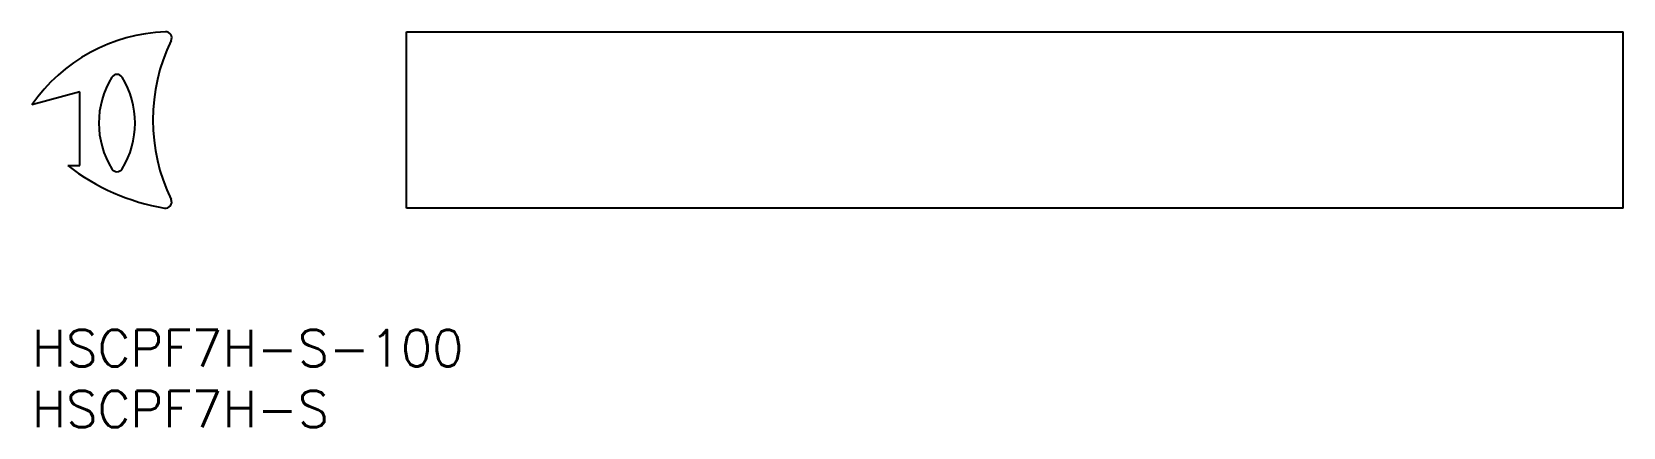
# Model space of a CAD drawing. Extents: x 0 to 131, y -8 to 25.
import ezdxf

# ---------------------------------------------------------------- set-up
doc = ezdxf.new("R2010")
doc.units = 0
doc.header["$LTSCALE"] = 0.5
doc.layers.add('MSM_CONTINUOUS', color=7, linetype='CONTINUOUS')
doc.layers.add('MSM_PART_NUMBER', color=7, linetype='CONTINUOUS')
doc.styles.get("Standard").update_dxf_attribs({"font": 'txt.shx', "height": 3, "bigfont": 'bigfont.shx'})

# ---------------------------------------------------------------- blocks, each defined once
blk = doc.blocks.new('*U6')
at = {"layer": 'MSM_PART_NUMBER'}
blk.add_text('HSCPF7H-S-100', height=3, dxfattribs=at).set_placement((0, -3))
blk = doc.blocks.new('*U7')
at = {"layer": 'MSM_PART_NUMBER'}
blk.add_text('HSCPF7H-S', height=3, dxfattribs=at).set_placement((0, -8))

msp = doc.modelspace()

# ---------------------------------------------------------------- linework, layer by layer
at = {"layer": 'MSM_CONTINUOUS'}
for p, q in [((30.81, 10), (30.81, 24.5)), ((30.81, 24.5), (130.81, 24.5)), ((130.81, 10), (130.81, 24.5)), ((3.95, 19.56), (0, 18.5)), ((3.95, 13.5), (3.95, 19.56)), ((2.95, 13.5), (3.95, 13.5)), ((130.81, 10), (30.81, 10))]:
    msp.add_line(p, q, dxfattribs=at)
for centre, radius, start, end in [((11.5, 10.51), 14, 92.1032, 145.1954), ((24.95, 17.25), 15, 154.1839, 205.8161), ((11, 24), 0.5, 334.1839, 92.1032), ((7, 20.5), 0.5, 31.4926, 148.5074), ((12.71, 17), 7.2, 148.5074, 211.4926), ((1.29, 17), 7.2, 328.5074, 31.4926), ((13.95, 27.75), 18, 232.3384, 260.292), ((7, 13.5), 0.5, 211.4926, 328.5074), ((11, 10.5), 0.5, 260.292, 25.8161)]:
    msp.add_arc(centre, radius, start, end, dxfattribs=at)

# ---------------------------------------------------------------- block references
for name in ['*U6', '*U7']:
    msp.add_blockref(name, (0, 0), dxfattribs=at)

doc.saveas('drawing.dxf')
